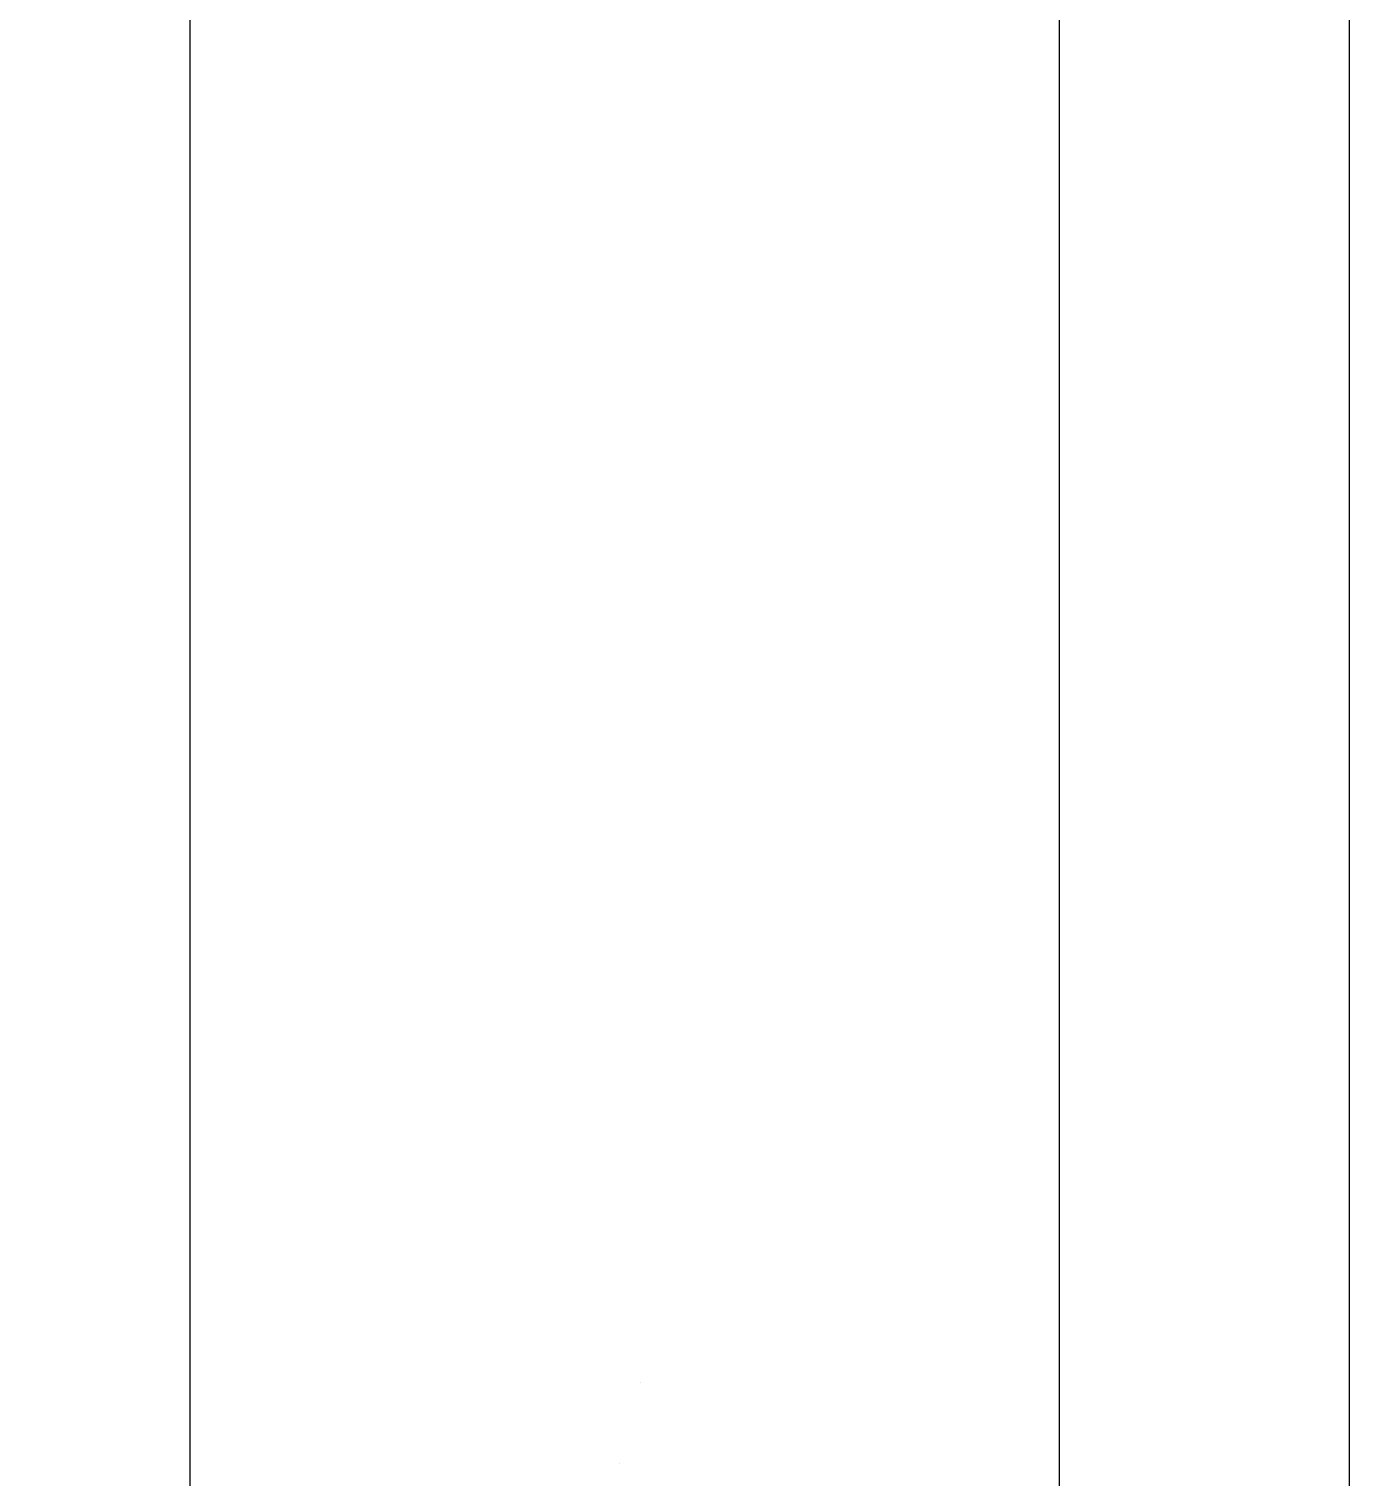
# Model space of a CAD drawing. Extents: x 17.6 to 52.5, y 0.1 to 49.5.
# Drawn here: x 49.839 to 52.514, y 5.825 to 8.758 of the extents above; entities that cross this region are included whole.
import ezdxf

# ---------------------------------------------------------------- set-up
doc = ezdxf.new("R2010")
doc.units = 0
doc.layers.get('0').update_dxf_attribs({"linetype": 'CONTINUOUS'})

msp = doc.modelspace()

# ---------------------------------------------------------------- linework, layer by layer
at = {"color": 7}
for points in [[(52.5138, 49.4517), (52.5138, 0.1435)], [(51.9268, 48.8647), (51.9268, 0.7305)], [(50.1658, 0.7305), (50.1658, 24.2106)]]:
    msp.add_lwpolyline(points, dxfattribs=at)
at = {"color": 7, "const_width": 0.0000000783}
for points in [[(50.0389, 8.6776), (49.8393, 8.6776), (49.8393, 8.6556), (50.0389, 8.6556), (50.0389, 8.6776)], [(50.5475, 8.4483), (50.5573, 8.4094), (50.5866, 8.4198), (50.611, 8.4344), (50.6302, 8.4534), (50.6442, 8.4761), (50.6526, 8.502), (50.6554, 8.531), (50.6532, 8.5606), (50.6468, 8.5864), (50.6361, 8.6081), (50.6213, 8.6264), (50.6026, 8.6415), (50.5801, 8.6534), (50.5551, 8.662), (50.5288, 8.6672), (50.5014, 8.6689), (50.4722, 8.667), (50.4455, 8.6611), (50.4214, 8.6514), (50.4005, 8.6381), (50.3832, 8.6215), (50.3696, 8.6015), (50.3597, 8.5793), (50.3538, 8.5555), (50.3519, 8.5304), (50.3544, 8.5026), (50.3618, 8.4779), (50.3743, 8.4563), (50.3913, 8.4383), (50.4123, 8.4243), (50.4374, 8.4144), (50.4464, 8.4527), (50.4269, 8.4605), (50.4114, 8.4704), (50.3997, 8.4823), (50.3916, 8.4964), (50.3867, 8.5127), (50.3851, 8.5312), (50.3869, 8.5525), (50.3923, 8.5713), (50.4013, 8.5877), (50.4134, 8.6014), (50.4279, 8.612), (50.4449, 8.6197), (50.4633, 8.6248), (50.4821, 8.6278), (50.5012, 8.6289), (50.5251, 8.6277), (50.5469, 8.624), (50.5666, 8.618), (50.5836, 8.6093), (50.5975, 8.598), (50.6083, 8.584), (50.616, 8.5683), (50.6206, 8.5516), (50.6221, 8.5342), (50.62, 8.5135), (50.6138, 8.4951), (50.6033, 8.4789), (50.5888, 8.4655), (50.5701, 8.4552), (50.5475, 8.4483)], [(50.0211, 8.5365), (50.0281, 8.5445), (50.0335, 8.5524), (50.0374, 8.5601), (50.0401, 8.5678), (50.0417, 8.5759), (50.0422, 8.5844), (50.0409, 8.5976), (50.037, 8.6086), (50.0306, 8.6173), (50.0221, 8.6237), (50.0122, 8.6276), (50.0008, 8.6289), (49.9939, 8.6284), (49.9875, 8.6269), (49.9814, 8.6245), (49.9759, 8.6213), (49.9712, 8.6175), (49.9673, 8.6131), (49.9641, 8.6082), (49.9614, 8.6029), (49.9593, 8.5972), (49.958, 8.5922), (49.9568, 8.5856), (49.9556, 8.5776), (49.9531, 8.5614), (49.9503, 8.5483), (49.9472, 8.5383), (49.9442, 8.5382), (49.9421, 8.5382), (49.9408, 8.5382), (49.9318, 8.5389), (49.9247, 8.541), (49.9197, 8.5444), (49.9151, 8.551), (49.9123, 8.5594), (49.9114, 8.5696), (49.912, 8.579), (49.9141, 8.5867), (49.9174, 8.5925), (49.9225, 8.597), (49.9296, 8.6007), (49.9389, 8.6035), (49.9356, 8.6251), (49.926, 8.6227), (49.9177, 8.6194), (49.9108, 8.6154), (49.9049, 8.6102), (49.9001, 8.6037), (49.8962, 8.5959), (49.8934, 8.587), (49.8916, 8.5771), (49.8911, 8.5664), (49.8916, 8.556), (49.893, 8.5469), (49.8954, 8.5393), (49.8986, 8.533), (49.9022, 8.5279), (49.9064, 8.524), (49.9112, 8.521), (49.9167, 8.5187), (49.9231, 8.5171), (49.9284, 8.5165), (49.9359, 8.5161), (49.9457, 8.516), (49.9783, 8.516), (49.9983, 8.5159), (50.0127, 8.5154), (50.0216, 8.5146), (50.0275, 8.5134), (50.0333, 8.5115), (50.0389, 8.509), (50.0389, 8.5321), (50.0336, 8.5341), (50.0276, 8.5355), (50.0211, 8.5365)], [(49.9664, 8.5383), (49.9698, 8.5476), (49.9729, 8.5597), (49.9756, 8.5743), (49.9771, 8.5825), (49.9788, 8.5889), (49.9805, 8.5936), (49.9826, 8.597), (49.9853, 8.5999), (49.9885, 8.6023), (49.9921, 8.604), (49.996, 8.605), (50.0001, 8.6053), (50.0063, 8.6046), (50.0117, 8.6024), (50.0165, 8.5987), (50.0201, 8.5935), (50.0223, 8.587), (50.023, 8.5791), (50.0223, 8.5709), (50.0202, 8.5634), (50.0168, 8.5564), (50.0122, 8.5504), (50.0065, 8.5456), (49.9999, 8.5419), (49.9934, 8.5399), (49.9853, 8.5387), (49.9754, 8.5383), (49.9664, 8.5383)], [(49.9924, 8.323), (49.9955, 8.3002), (50.0092, 8.3049), (50.0207, 8.3115), (50.0299, 8.3202), (50.0368, 8.3308), (50.0408, 8.3432), (50.0422, 8.3575), (50.04, 8.3752), (50.0335, 8.3903), (50.0227, 8.4027), (50.0079, 8.412), (49.9896, 8.4176), (49.9679, 8.4195), (49.9454, 8.4176), (49.9265, 8.4119), (49.9112, 8.4026), (49.9, 8.3902), (49.8933, 8.3755), (49.8911, 8.3587), (49.8933, 8.3423), (49.8999, 8.3281), (49.9108, 8.316), (49.9258, 8.3069), (49.9443, 8.3013), (49.9664, 8.2995), (49.9681, 8.2995), (49.9702, 8.2996), (49.9729, 8.2996), (49.9729, 8.3967), (49.9875, 8.3948), (49.9997, 8.3907), (50.0094, 8.3845), (50.0164, 8.3767), (50.0206, 8.3676), (50.022, 8.3573), (50.0213, 8.3496), (50.0189, 8.3427), (50.015, 8.3366), (50.0093, 8.3313), (50.0018, 8.3268), (49.9924, 8.323)], [(49.9528, 8.3228), (49.9416, 8.3244), (49.9325, 8.3271), (49.9254, 8.3311), (49.9175, 8.3388), (49.9128, 8.3479), (49.9112, 8.3584), (49.9125, 8.368), (49.9163, 8.3765), (49.9225, 8.384), (49.9309, 8.3899), (49.941, 8.3937), (49.9528, 8.3954), (49.9528, 8.3228)], [(50.5074, 8.3734), (50.4622, 8.369), (50.4241, 8.356), (50.393, 8.3342), (50.37, 8.3055), (50.3563, 8.2717), (50.3517, 8.2329), (50.3538, 8.2067), (50.3603, 8.1822), (50.3711, 8.1596), (50.3857, 8.1396), (50.4038, 8.123), (50.4252, 8.1098), (50.4494, 8.1003), (50.4757, 8.0946), (50.504, 8.0927), (50.5327, 8.0947), (50.5594, 8.1007), (50.5839, 8.1107), (50.6055, 8.1244), (50.6233, 8.1414), (50.6373, 8.1618), (50.6473, 8.1844), (50.6534, 8.2081), (50.6554, 8.2331), (50.6531, 8.2597), (50.6465, 8.2844), (50.6354, 8.3071), (50.6204, 8.3271), (50.6022, 8.3436), (50.5807, 8.3566), (50.5572, 8.3659), (50.5327, 8.3715), (50.5074, 8.3734)], [(50.508, 8.3334), (50.5409, 8.3302), (50.5688, 8.3207), (50.5916, 8.3048), (50.6086, 8.2842), (50.6187, 8.2603), (50.6221, 8.2333), (50.6187, 8.2058), (50.6084, 8.1817), (50.5913, 8.1611), (50.5679, 8.1454), (50.5387, 8.1359), (50.5038, 8.1328), (50.4809, 8.1341), (50.4601, 8.1381), (50.4413, 8.1449), (50.4248, 8.1542), (50.411, 8.166), (50.3998, 8.1803), (50.3916, 8.1965), (50.3867, 8.2139), (50.3851, 8.2327), (50.3882, 8.2589), (50.3977, 8.2825), (50.4134, 8.3036), (50.4365, 8.3202), (50.4681, 8.3301), (50.508, 8.3334)], [(50.0389, 8.2726), (49.8943, 8.2726), (49.8943, 8.2528), (49.9146, 8.2528), (49.908, 8.2483), (49.9023, 8.2429), (49.8975, 8.2365), (49.894, 8.2294), (49.8918, 8.2217), (49.8911, 8.2134), (49.8918, 8.2043), (49.894, 8.1964), (49.8978, 8.1897), (49.9028, 8.1841), (49.909, 8.1798), (49.9164, 8.1766), (49.9023, 8.1653), (49.8939, 8.1519), (49.8911, 8.1364), (49.8924, 8.1245), (49.8964, 8.1146), (49.903, 8.1067), (49.9124, 8.1009), (49.9246, 8.0974), (49.9397, 8.0962), (50.0389, 8.0962), (50.0389, 8.1182), (49.9479, 8.1182), (49.939, 8.1184), (49.9319, 8.1191), (49.9267, 8.1203), (49.9227, 8.1221), (49.9192, 8.1247), (49.9163, 8.1281), (49.9141, 8.1321), (49.9128, 8.1365), (49.9123, 8.1413), (49.9134, 8.15), (49.9168, 8.1576), (49.9225, 8.1641), (49.9306, 8.1692), (49.9414, 8.1722), (49.9549, 8.1732), (50.0389, 8.1732), (50.0389, 8.1952), (49.945, 8.1952), (49.935, 8.1958), (49.9268, 8.1976), (49.9205, 8.2006), (49.9159, 8.205), (49.9132, 8.2109), (49.9123, 8.2183), (49.9129, 8.2243), (49.9147, 8.2301), (49.9178, 8.2355), (49.922, 8.2403), (49.9273, 8.2441), (49.9337, 8.2469), (49.9417, 8.2489), (49.9518, 8.2501), (49.9639, 8.2505), (50.0389, 8.2505), (50.0389, 8.2726)], [(50.0943, 8.0635), (49.8943, 8.0635), (49.8943, 8.0434), (49.9131, 8.0434), (49.9064, 8.0385), (49.9009, 8.0331), (49.8966, 8.0274), (49.8935, 8.021), (49.8917, 8.0138), (49.8911, 8.0057), (49.8921, 7.995), (49.8953, 7.9852), (49.9006, 7.9763), (49.9078, 7.9685), (49.9168, 7.9621), (49.9275, 7.957), (49.9394, 7.9534), (49.9521, 7.9513), (49.9655, 7.9506), (49.9799, 7.9513), (49.9932, 7.9537), (50.0055, 7.9577), (50.0164, 7.9632), (50.0255, 7.9702), (50.0327, 7.9786), (50.038, 7.9878), (50.0411, 7.9974), (50.0422, 8.0073), (50.0416, 8.0144), (50.0399, 8.021), (50.037, 8.0271), (50.0333, 8.0326), (50.0289, 8.0374), (50.024, 8.0415), (50.0943, 8.0415), (50.0943, 8.0635)], [(49.9675, 8.0436), (49.9844, 8.0424), (49.9982, 8.039), (50.0087, 8.0334), (50.0161, 8.0261), (50.0206, 8.0179), (50.022, 8.0088), (50.0205, 7.9994), (50.0159, 7.991), (50.0082, 7.9836), (49.9973, 7.9778), (49.9831, 7.9743), (49.9654, 7.9731), (49.9485, 7.9742), (49.9347, 7.9776), (49.924, 7.9833), (49.9164, 7.9906), (49.9118, 7.9987), (49.9103, 8.0078), (49.9119, 8.0168), (49.9168, 8.0251), (49.9249, 8.0327), (49.9361, 8.0387), (49.9503, 8.0423), (49.9675, 8.0436)], [(50.6504, 8.0427), (50.3569, 8.0427), (50.3569, 7.9416), (50.3573, 7.9205), (50.3587, 7.9031), (50.3611, 7.8893), (50.366, 7.8733), (50.373, 7.859), (50.3821, 7.8463), (50.3964, 7.8321), (50.4131, 7.8205), (50.4322, 7.8115), (50.4536, 7.8051), (50.4768, 7.8013), (50.502, 7.8), (50.5235, 7.8009), (50.5432, 7.8035), (50.5613, 7.8078), (50.5775, 7.8135), (50.5918, 7.8202), (50.604, 7.8278), (50.6145, 7.8362), (50.6234, 7.8452), (50.6306, 7.8546), (50.6366, 7.8649), (50.6415, 7.8766), (50.6454, 7.8896), (50.6481, 7.904), (50.6498, 7.9197), (50.6504, 7.9368), (50.6504, 8.0427)], [(50.6157, 7.9412), (50.6151, 7.9232), (50.6133, 7.908), (50.6103, 7.8956), (50.6062, 7.8854), (50.6012, 7.8766), (50.5951, 7.8693), (50.5848, 7.8608), (50.5725, 7.8536), (50.558, 7.8478), (50.5413, 7.8435), (50.5225, 7.8409), (50.5014, 7.8401), (50.4731, 7.8417), (50.4495, 7.8468), (50.4306, 7.8552), (50.416, 7.866), (50.4049, 7.8782), (50.3975, 7.8919), (50.3942, 7.9044), (50.3922, 7.9212), (50.3915, 7.9422), (50.3915, 8.0038), (50.6157, 8.0038), (50.6157, 7.9412)], [(50.0389, 7.9242), (49.8943, 7.9242), (49.8943, 7.9044), (49.9163, 7.9044), (49.9072, 7.8994), (49.9004, 7.8947), (49.896, 7.8903), (49.8933, 7.8859), (49.8916, 7.8812), (49.8911, 7.8762), (49.892, 7.8687), (49.8946, 7.8612), (49.899, 7.8535), (49.9217, 7.8611), (49.9188, 7.8665), (49.917, 7.8719), (49.9164, 7.8773), (49.9169, 7.8819), (49.9186, 7.8863), (49.9212, 7.8903), (49.9249, 7.8937), (49.9293, 7.8965), (49.9346, 7.8985), (49.9436, 7.9005), (49.9532, 7.9017), (49.9632, 7.9022), (50.0389, 7.9022), (50.0389, 7.9242)], [(49.9924, 7.7513), (49.9955, 7.7285), (50.0092, 7.7332), (50.0207, 7.7398), (50.0299, 7.7485), (50.0368, 7.7591), (50.0408, 7.7715), (50.0422, 7.7858), (50.04, 7.8035), (50.0335, 7.8186), (50.0227, 7.831), (50.0079, 7.8403), (49.9896, 7.8459), (49.9679, 7.8478), (49.9454, 7.8459), (49.9265, 7.8402), (49.9112, 7.8308), (49.9, 7.8185), (49.8933, 7.8038), (49.8911, 7.787), (49.8933, 7.7706), (49.8999, 7.7564), (49.9108, 7.7443), (49.9258, 7.7352), (49.9443, 7.7296), (49.9664, 7.7278), (49.9681, 7.7278), (49.9702, 7.7279), (49.9729, 7.7279), (49.9729, 7.825), (49.9875, 7.8231), (49.9997, 7.819), (50.0094, 7.8128), (50.0164, 7.805), (50.0206, 7.7959), (50.022, 7.7856), (50.0213, 7.7779), (50.0189, 7.771), (50.015, 7.7649), (50.0093, 7.7596), (50.0018, 7.7551), (49.9924, 7.7513)], [(49.9528, 7.7511), (49.9416, 7.7527), (49.9325, 7.7554), (49.9254, 7.7594), (49.9175, 7.7671), (49.9128, 7.7762), (49.9112, 7.7867), (49.9125, 7.7963), (49.9163, 7.8048), (49.9225, 7.8123), (49.9309, 7.8182), (49.941, 7.822), (49.9528, 7.8237), (49.9528, 7.7511)], [(50.6504, 7.74), (50.3569, 7.74), (50.3569, 7.7011), (50.6504, 7.7011), (50.6504, 7.74)], [(49.9958, 7.7097), (49.992, 7.6879), (50.0009, 7.6859), (50.0084, 7.6825), (50.0143, 7.6776), (50.0186, 7.6713), (50.0212, 7.6635), (50.022, 7.6542), (50.0213, 7.6449), (50.019, 7.6374), (50.0152, 7.6316), (50.0103, 7.6275), (50.0049, 7.6251), (49.999, 7.6243), (49.9939, 7.625), (49.9895, 7.6272), (49.986, 7.6308), (49.9836, 7.6353), (49.9808, 7.6428), (49.9777, 7.6533), (49.9733, 7.6678), (49.9694, 7.679), (49.9659, 7.6869), (49.9622, 7.6927), (49.9576, 7.6974), (49.9521, 7.7012), (49.9461, 7.7038), (49.9396, 7.7055), (49.9327, 7.706), (49.9265, 7.7055), (49.9205, 7.7042), (49.9148, 7.702), (49.9097, 7.699), (49.9051, 7.6954), (49.9012, 7.6912), (49.8985, 7.6873), (49.8961, 7.6826), (49.894, 7.6771), (49.8924, 7.6711), (49.8914, 7.6647), (49.8911, 7.6581), (49.8916, 7.6483), (49.8933, 7.6393), (49.896, 7.6312), (49.8996, 7.6241), (49.9041, 7.6184), (49.9093, 7.6141), (49.9155, 7.6108), (49.9229, 7.6083), (49.9317, 7.6065), (49.9349, 7.6281), (49.928, 7.6297), (49.9222, 7.6325), (49.9175, 7.6366), (49.914, 7.6419), (49.9119, 7.6486), (49.9112, 7.6565), (49.9119, 7.6657), (49.9137, 7.6729), (49.9168, 7.6782), (49.9207, 7.6818), (49.9251, 7.684), (49.9299, 7.6847), (49.933, 7.6844), (49.9358, 7.6835), (49.9385, 7.682), (49.9409, 7.6798), (49.9431, 7.677), (49.945, 7.6735), (49.9463, 7.6699), (49.9484, 7.6634), (49.9513, 7.654), (49.9556, 7.64), (49.9594, 7.6291), (49.9626, 7.6214), (49.966, 7.6157), (49.9703, 7.6108), (49.9755, 7.6069), (49.9816, 7.6039), (49.9886, 7.6022), (49.9965, 7.6016), (50.0045, 7.6023), (50.0122, 7.6045), (50.0195, 7.608), (50.0262, 7.613), (50.0318, 7.6191), (50.0363, 7.6266), (50.0396, 7.635), (50.0415, 7.6442), (50.0422, 7.654), (50.0409, 7.6696), (50.037, 7.6825), (50.0305, 7.6927), (50.0214, 7.7005), (50.0099, 7.7061), (49.9958, 7.7097)], [(50.5353, 7.4953), (50.5008, 7.4953), (50.5006, 7.371), (50.6095, 7.371), (50.6235, 7.3903), (50.6349, 7.41), (50.6439, 7.43), (50.6503, 7.4505), (50.6541, 7.4713), (50.6554, 7.4925), (50.6533, 7.5205), (50.6471, 7.5466), (50.6369, 7.5711), (50.6227, 7.5927), (50.6048, 7.6105), (50.5833, 7.6244), (50.559, 7.6344), (50.5329, 7.6405), (50.505, 7.6425), (50.4771, 7.6405), (50.4504, 7.6345), (50.425, 7.6245), (50.4024, 7.6108), (50.384, 7.5937), (50.3699, 7.573), (50.3599, 7.5494), (50.3539, 7.5236), (50.3519, 7.4955), (50.353, 7.475), (50.3564, 7.4558), (50.3622, 7.4379), (50.3699, 7.422), (50.3795, 7.4086), (50.3909, 7.3976), (50.4044, 7.3886), (50.4204, 7.3812), (50.439, 7.3754), (50.4486, 7.4104), (50.4347, 7.4152), (50.4229, 7.4207), (50.4133, 7.4268), (50.4054, 7.4343), (50.3985, 7.4437), (50.3928, 7.4549), (50.3885, 7.4675), (50.386, 7.4809), (50.3851, 7.4953), (50.386, 7.5123), (50.3887, 7.5276), (50.3932, 7.5414), (50.3992, 7.5535), (50.4063, 7.5639), (50.4145, 7.5727), (50.4236, 7.58), (50.4333, 7.5862), (50.4436, 7.5912), (50.4622, 7.5974), (50.4819, 7.6012), (50.5026, 7.6024), (50.5274, 7.6009), (50.5492, 7.5964), (50.5683, 7.5889), (50.5844, 7.5785), (50.5975, 7.5654), (50.6075, 7.5496), (50.6146, 7.532), (50.6189, 7.5137), (50.6203, 7.4947), (50.6193, 7.478), (50.616, 7.4616), (50.6106, 7.4455), (50.604, 7.4307), (50.5971, 7.4186), (50.5899, 7.409), (50.5353, 7.409), (50.5353, 7.4953)], [(50.0211, 7.4905), (50.0281, 7.4985), (50.0335, 7.5064), (50.0374, 7.5141), (50.0401, 7.5218), (50.0417, 7.5299), (50.0422, 7.5384), (50.0409, 7.5516), (50.037, 7.5626), (50.0306, 7.5713), (50.0221, 7.5777), (50.0122, 7.5816), (50.0008, 7.5829), (49.9939, 7.5824), (49.9875, 7.5809), (49.9814, 7.5785), (49.9759, 7.5753), (49.9712, 7.5715), (49.9673, 7.5671), (49.9641, 7.5622), (49.9614, 7.5569), (49.9593, 7.5512), (49.958, 7.5462), (49.9568, 7.5396), (49.9556, 7.5316), (49.9531, 7.5154), (49.9503, 7.5023), (49.9472, 7.4923), (49.9442, 7.4922), (49.9421, 7.4922), (49.9408, 7.4922), (49.9318, 7.4929), (49.9247, 7.495), (49.9197, 7.4984), (49.9151, 7.505), (49.9123, 7.5134), (49.9114, 7.5236), (49.912, 7.533), (49.9141, 7.5407), (49.9174, 7.5465), (49.9225, 7.551), (49.9296, 7.5547), (49.9389, 7.5575), (49.9356, 7.5791), (49.926, 7.5767), (49.9177, 7.5734), (49.9108, 7.5694), (49.9049, 7.5642), (49.9001, 7.5577), (49.8962, 7.5499), (49.8934, 7.5409), (49.8916, 7.5311), (49.8911, 7.5204), (49.8916, 7.51), (49.893, 7.5009), (49.8954, 7.4933), (49.8986, 7.487), (49.9022, 7.4819), (49.9064, 7.478), (49.9112, 7.475), (49.9167, 7.4727), (49.9231, 7.4711), (49.9284, 7.4705), (49.9359, 7.4701), (49.9457, 7.47), (49.9783, 7.47), (49.9983, 7.4699), (50.0127, 7.4694), (50.0216, 7.4686), (50.0275, 7.4674), (50.0333, 7.4655), (50.0389, 7.463), (50.0389, 7.4861), (50.0336, 7.4881), (50.0276, 7.4895), (50.0211, 7.4905)], [(49.9664, 7.4923), (49.9698, 7.5016), (49.9729, 7.5137), (49.9756, 7.5283), (49.9771, 7.5365), (49.9788, 7.5429), (49.9805, 7.5476), (49.9826, 7.551), (49.9853, 7.5539), (49.9885, 7.5563), (49.9921, 7.558), (49.996, 7.559), (50.0001, 7.5593), (50.0063, 7.5586), (50.0117, 7.5564), (50.0165, 7.5527), (50.0201, 7.5475), (50.0223, 7.541), (50.023, 7.5331), (50.0223, 7.5249), (50.0202, 7.5174), (50.0168, 7.5104), (50.0122, 7.5044), (50.0065, 7.4995), (49.9999, 7.4959), (49.9934, 7.4939), (49.9853, 7.4927), (49.9754, 7.4923), (49.9664, 7.4923)], [(50.0389, 7.4296), (50.011, 7.4296), (50.011, 7.4045), (50.0389, 7.4045), (50.0389, 7.4296)], [(50.5074, 7.3255), (50.4622, 7.3212), (50.4241, 7.3081), (50.393, 7.2863), (50.37, 7.2576), (50.3563, 7.2238), (50.3517, 7.185), (50.3538, 7.1588), (50.3603, 7.1344), (50.3711, 7.1117), (50.3857, 7.0917), (50.4038, 7.0751), (50.4252, 7.062), (50.4494, 7.0525), (50.4757, 7.0467), (50.504, 7.0448), (50.5327, 7.0468), (50.5594, 7.0529), (50.5839, 7.0629), (50.6055, 7.0765), (50.6233, 7.0936), (50.6373, 7.1139), (50.6473, 7.1365), (50.6534, 7.1603), (50.6554, 7.1852), (50.6531, 7.2118), (50.6465, 7.2365), (50.6354, 7.2593), (50.6204, 7.2793), (50.6022, 7.2957), (50.5807, 7.3087), (50.5572, 7.3181), (50.5327, 7.3237), (50.5074, 7.3255)], [(50.508, 7.2855), (50.5409, 7.2823), (50.5688, 7.2728), (50.5916, 7.257), (50.6086, 7.2363), (50.6187, 7.2125), (50.6221, 7.1854), (50.6187, 7.1579), (50.6084, 7.1338), (50.5913, 7.1132), (50.5679, 7.0975), (50.5387, 7.088), (50.5038, 7.0849), (50.4809, 7.0862), (50.4601, 7.0903), (50.4413, 7.097), (50.4248, 7.1063), (50.411, 7.1181), (50.3998, 7.1324), (50.3916, 7.1486), (50.3867, 7.1661), (50.3851, 7.1848), (50.3882, 7.211), (50.3977, 7.2347), (50.4134, 7.2558), (50.4365, 7.2723), (50.4681, 7.2822), (50.508, 7.2855)]]:
    msp.add_lwpolyline(points, dxfattribs=at)
at = {"color": 5, "const_width": 0.0000000783}
for points in [[(51.1522, 6.9117), (51.1132, 6.9104), (51.0797, 6.9066), (51.0516, 6.9001), (51.0282, 6.8912), (51.0086, 6.8797), (50.9929, 6.8658), (50.9814, 6.8492), (50.9745, 6.8301), (50.9722, 6.8084), (50.9735, 6.792), (50.9773, 6.7771), (50.9836, 6.7636), (50.9924, 6.7515), (51.0033, 6.7409), (51.0165, 6.7318), (51.0319, 6.724), (51.0494, 6.7175), (51.0689, 6.7121), (51.0919, 6.7082), (51.1196, 6.7058), (51.1522, 6.705), (51.1908, 6.7063), (51.2242, 6.7101), (51.2522, 6.7165), (51.2757, 6.7254), (51.2953, 6.7368), (51.3111, 6.7507), (51.3226, 6.7673), (51.3296, 6.7865), (51.3319, 6.8084), (51.3278, 6.8367), (51.3156, 6.8607), (51.2954, 6.8804), (51.2599, 6.8978), (51.2122, 6.9082), (51.1522, 6.9117)], [(51.1522, 6.8717), (51.2035, 6.8697), (51.242, 6.8636), (51.2676, 6.8534), (51.2836, 6.8403), (51.2931, 6.8253), (51.2963, 6.8084), (51.2931, 6.7914), (51.2835, 6.7764), (51.2675, 6.7633), (51.2419, 6.7531), (51.2034, 6.747), (51.1522, 6.745), (51.1007, 6.747), (51.0622, 6.7531), (51.0366, 6.7633), (51.0207, 6.7764), (51.0112, 6.7916), (51.008, 6.8088), (51.0108, 6.8255), (51.0192, 6.8397), (51.0332, 6.8516), (51.0608, 6.8628), (51.1004, 6.8695), (51.1522, 6.8717)], [(51.3259, 6.5188), (51.3259, 6.5577), (51.0503, 6.5577), (51.0602, 6.5681), (51.0702, 6.5804), (51.0801, 6.5946), (51.0892, 6.6093), (51.0966, 6.623), (51.1024, 6.6356), (51.0606, 6.6356), (51.0485, 6.6147), (51.0347, 6.5957), (51.0193, 6.5785), (51.0033, 6.5638), (50.9876, 6.5523), (50.9722, 6.5439), (50.9722, 6.5188), (51.3259, 6.5188)], [(51.3259, 6.3973), (51.2766, 6.3973), (51.2766, 6.353), (51.3259, 6.353), (51.3259, 6.3973)], [(51.1522, 6.2961), (51.1132, 6.2948), (51.0797, 6.291), (51.0516, 6.2846), (51.0282, 6.2756), (51.0086, 6.2641), (50.9929, 6.2502), (50.9814, 6.2337), (50.9745, 6.2145), (50.9722, 6.1928), (50.9735, 6.1765), (50.9773, 6.1615), (50.9836, 6.148), (50.9924, 6.1359), (51.0033, 6.1253), (51.0165, 6.1162), (51.0319, 6.1085), (51.0494, 6.1019), (51.0689, 6.0965), (51.0919, 6.0926), (51.1196, 6.0902), (51.1522, 6.0894), (51.1908, 6.0907), (51.2242, 6.0945), (51.2522, 6.1009), (51.2757, 6.1098), (51.2953, 6.1212), (51.3111, 6.1351), (51.3226, 6.1517), (51.3296, 6.1709), (51.3319, 6.1928), (51.3278, 6.2211), (51.3156, 6.2451), (51.2954, 6.2648), (51.2599, 6.2822), (51.2122, 6.2926), (51.1522, 6.2961)], [(51.1522, 6.2561), (51.2035, 6.2541), (51.242, 6.248), (51.2676, 6.2378), (51.2836, 6.2247), (51.2931, 6.2097), (51.2963, 6.1928), (51.2931, 6.1758), (51.2835, 6.1608), (51.2675, 6.1477), (51.2419, 6.1375), (51.2034, 6.1314), (51.1522, 6.1294), (51.1007, 6.1314), (51.0622, 6.1375), (51.0366, 6.1477), (51.0207, 6.1609), (51.0112, 6.176), (51.008, 6.1932), (51.0108, 6.2099), (51.0192, 6.2241), (51.0332, 6.236), (51.0608, 6.2472), (51.1004, 6.2539), (51.1522, 6.2561)], [(51.2843, 5.8453), (51.3259, 5.8453), (51.3259, 6.0548), (51.3156, 6.0545), (51.3056, 6.053), (51.2958, 6.0503), (51.2801, 6.0439), (51.2644, 6.0353), (51.249, 6.0247), (51.2328, 6.0112), (51.215, 5.9942), (51.1956, 5.9737), (51.1664, 5.943), (51.1416, 5.9197), (51.1211, 5.9039), (51.103, 5.8938), (51.0857, 5.8877), (51.069, 5.8857), (51.0528, 5.8876), (51.0383, 5.8931), (51.0257, 5.9023), (51.0159, 5.9144), (51.01, 5.9288), (51.008, 5.9454), (51.0101, 5.9629), (51.0163, 5.9779), (51.0268, 5.9904), (51.0409, 5.9998), (51.0581, 6.0055), (51.0786, 6.0075), (51.0741, 6.0475), (51.0436, 6.0422), (51.0183, 6.0319), (50.9983, 6.0165), (50.9838, 5.9966), (50.9751, 5.9726), (50.9722, 5.9445), (50.9753, 5.9162), (50.9847, 5.8922), (51.0003, 5.8723), (51.0206, 5.8576), (51.0438, 5.8487), (51.07, 5.8457), (51.084, 5.8466), (51.0979, 5.8492), (51.1116, 5.8535), (51.1254, 5.8598), (51.1398, 5.8685), (51.1546, 5.8794), (51.1715, 5.894), (51.1922, 5.914), (51.2166, 5.9394), (51.236, 5.9599), (51.2508, 5.9749), (51.2609, 5.9843), (51.2687, 5.9906), (51.2765, 5.9961), (51.2843, 6.0008), (51.2843, 5.8453)]]:
    msp.add_lwpolyline(points, dxfattribs=at)

doc.saveas('drawing.dxf')
